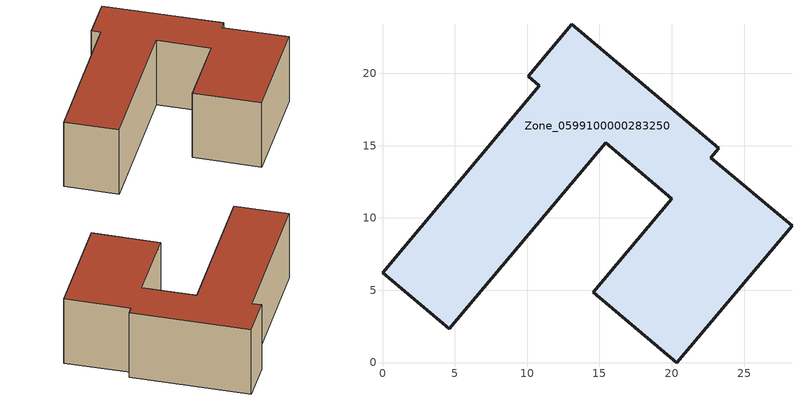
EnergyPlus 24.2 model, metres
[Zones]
Zone_0599100000283250
 floor ground (C_G): 28.31,9.47 20.33,0 14.56,4.88 19.99,11.34 15.42,15.19 4.62,2.35 0,6.22 10.84,19.14 10.06,19.79 13.07,23.38 23.26,14.83 22.71,14.17 z0
 wall outside (C_F): 10.84,19.14 0,6.22 4.62,2.35 15.42,15.19 19.99,11.34 14.56,4.88 20.33,0 28.31,9.47 22.71,14.17 23.26,14.83 13.07,23.38 10.06,19.79 10.84,19.14 z0:8.33
 roof outside (C_R): 20.33,0 28.31,9.47 22.71,14.17 23.26,14.83 13.07,23.38 10.06,19.79 10.84,19.14 0,6.22 4.62,2.35 15.42,15.19 19.99,11.34 14.56,4.88 z8.33
[BUILDING]
Pand.0599100000283250: North Axis=0; Terrain=City; Loads Convergence Tolerance Value=0.04; Temperature Convergence Tolerance Value=0.4; Solar Distribution=FullExterior; Maximum Number of Warmup Days=25; Minimum Number of Warmup Days=1
[Site:Location]
Rotterdam.The.Hague.AP_ZH_NLD Design_Conditions: Latitude=51.96; Longitude=4.45; Time Zone=1; Elevation=-4.5
[SITE:GROUNDTEMPERATURE:BUILDINGSURFACE]
18, 18, 18, 18, 18, 18, 18, 18, 18, 18, 18, 18
[MATERIAL] Thermal Absorptance=0.9; Solar Absorptance=0.7; Visible Absorptance=0.7
Name | Roughness | Thickness | Conductivity | Density | Specific Heat
G.D.1965 | MediumSmooth | 0.15 | 1 | 540 | 1210
F.D.1965 | Rough | 0.3 | 0.857143 | 1920 | 840
R.D.1965 | MediumRough | 0.2 | 0.08 | 1500 | 1000
[CONSTRUCTION]
C_G: G.D.1965
C_F: F.D.1965
C_R: R.D.1965
[ZONE]
Zone_0599100000283250: Type=1; Multiplier=1; Ceiling Height=Autocalculate; Volume=Autocalculate; Floor Area=autocalculate; Part of Total Floor Area=Yes
[ZONEINFILTRATION:DESIGNFLOWRATE]
Infil_Zone_0599100000283250: Zone or ZoneList or Space or SpaceList=Zone_0599100000283250; Schedule=AlwaysOn; Design Flow Rate Calculation Method=Flow/Area; Flow Rate per Floor Area=0.0042; Constant Term Coefficient=1; Temperature Term Coefficient=0; Velocity Term Coefficient=0; Velocity Squared Term Coefficient=0
[HVACTEMPLATE:ZONE:IDEALLOADSAIRSYSTEM]
Zone_0599100000283250: Maximum Heating Supply Air Temperature=50; Minimum Cooling Supply Air Temperature=13; Maximum Heating Supply Air Humidity Ratio=0.0156; Minimum Cooling Supply Air Humidity Ratio=0.0077; Heating Limit=NoLimit; Cooling Limit=NoLimit; Dehumidification Control Type=ConstantSensibleHeatRatio; Cooling Sensible Heat Ratio=0.7; Dehumidification Setpoint=60; Humidification Control Type=None; Humidification Setpoint=30; Outdoor Air Method=None; Outdoor Air Flow Rate per Person=0.00944; Outdoor Air Flow Rate per Zone Floor Area=0; Outdoor Air Flow Rate per Zone=0; Demand Controlled Ventilation Type=None; Outdoor Air Economizer Type=NoEconomizer; Heat Recovery Type=None; Sensible Heat Recovery Effectiveness=0.7; Latent Heat Recovery Effectiveness=0.65
[ZONECONTROL:THERMOSTAT]
ThermostatControl_Zone_0599100000283250: Zone or ZoneList=Zone_0599100000283250; Control Type Schedule=DualSetpointControlType; Control 1=Thermostat_Zone_0599100000283250; Temperature Difference Between Cutout And Setpoint=0
[THERMOSTATSETPOINT:DUALSETPOINT]
Thermostat_Zone_0599100000283250: Heating Setpoint Temperature Schedule=HeatingSetpoint_Zone_0599100000283250; Cooling Setpoint Temperature Schedule=CoolingSetpoint_Zone_0599100000283250
[SCHEDULE:COMPACT]
HeatingSetpoint_Zone_0599100000283250: Through: 12/31, For: AllDays, Until: 24:00, 21
CoolingSetpoint_Zone_0599100000283250: Through: 12/31, For: AllDays, Until: 24:00, 24
DualSetpointControlType: Through: 12/31, For: AllDays, Until: 24:00, 4
AlwaysOn: Through: 12/31, For: AllDays, Until: 24:00, 1
